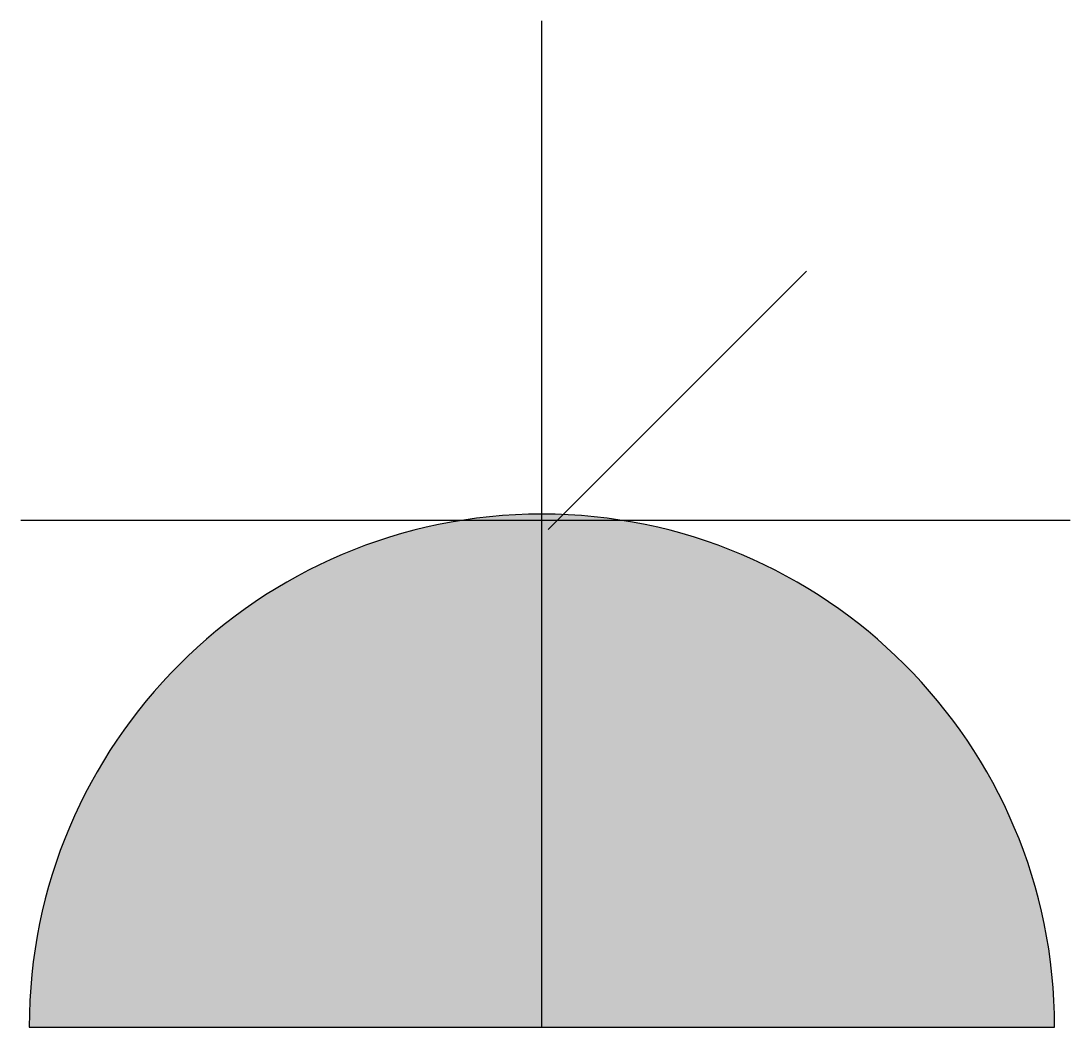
# Model space of a CAD drawing. Header units: millimetres. Extents: x -269 to 273, y 0 to 520.
import ezdxf

# ---------------------------------------------------------------- set-up
doc = ezdxf.new("R2010")
doc.units = ezdxf.units.MM

msp = doc.modelspace()

# ---------------------------------------------------------------- hatches: boundary and pattern name
h = msp.add_hatch(color=256)
h.paths.add_polyline_path([(187.47, 187.27, 0.199095), (-0.05, 265.02), (-0.05, 0.01)])
h.paths.add_polyline_path([(-0.05, 265.02, 0.414214), (-265.06, 0.01), (-0.05, 0.01)])
h.paths.add_polyline_path([(187.47, 187.27), (-0.05, 0.01), (264.96, 0.01, 0.19873)])

# ---------------------------------------------------------------- linework, layer by layer
for p, q in [((-0.05, 0.01), (-0.05, 519.83)), ((3.16, 257.11), (136.78, 390.54)), ((-269.3, 261.9), (272.92, 261.9)), ((-265.06, 0.01), (264.96, 0.01))]:
    msp.add_line(p, q)
msp.add_arc((-0.05, 0.01), 265.01, 0, 180)

doc.saveas('drawing.dxf')
